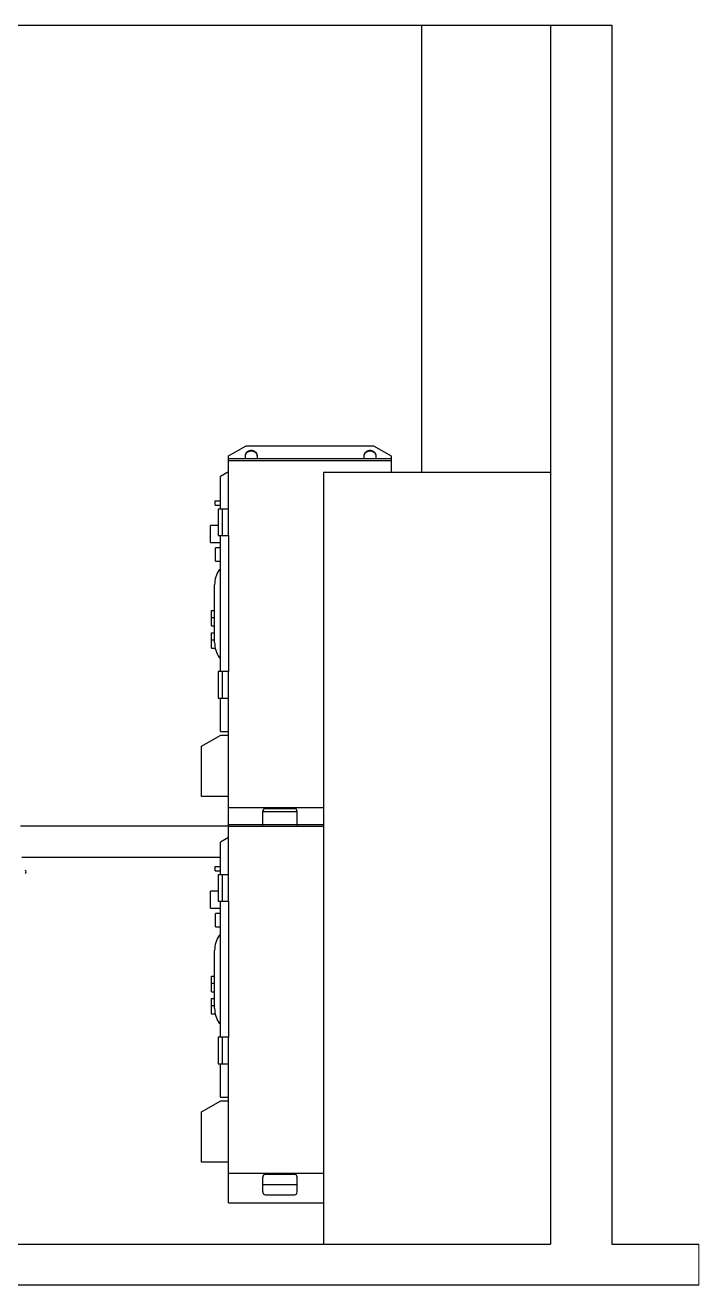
# Model space of a CAD drawing. Header units: millimetres. Extents: x -356 to 237, y 0 to 365.
# Drawn here: x 172.1 to 237.3, y 0 to 122 of the extents above; entities that cross this region are included whole.
import ezdxf

# ---------------------------------------------------------------- set-up
doc = ezdxf.new("R2010")
doc.units = ezdxf.units.MM

msp = doc.modelspace()

# ---------------------------------------------------------------- linework, layer by layer
at = {"color": 7, "linetype": 'Continuous', "lineweight": 25}
for p, q in [((18.48, 122.05), (210.48, 122.05)), ((210.48, 122.05), (210.48, 78.74)), ((210.48, 122.05), (222.98, 122.05)), ((222.98, 122.05), (222.98, 3.94)), ((222.98, 122.05), (228.89, 122.05)), ((228.89, 122.05), (228.89, 3.94)), ((191.79, 80.31), (193.52, 81.28)), ((193.52, 81.28), (205.82, 81.28)), ((205.82, 81.28), (207.54, 80.31)), ((191.79, 80.05), (191.79, 80.31)), ((191.79, 80.05), (193.41, 80.05)), ((191.79, 79.87), (191.79, 80.05)), ((191.79, 75.16), (191.79, 79.87)), ((191.79, 79.87), (207.54, 79.87)), ((193.41, 80.33), (193.41, 80.05)), ((193.41, 80.05), (194.59, 80.05)), ((194.59, 80.05), (194.59, 80.33)), ((194.59, 80.05), (204.91, 80.05)), ((204.91, 80.33), (204.91, 80.05)), ((204.91, 80.05), (206.09, 80.05)), ((206.09, 80.05), (206.09, 80.33)), ((206.09, 80.05), (207.54, 80.05)), ((207.54, 80.31), (207.54, 80.05)), ((207.54, 80.05), (207.54, 79.87)), ((207.54, 79.87), (207.54, 78.74)), ((191.79, 78.76), (191.01, 78.31)), ((191.01, 75.16), (191.01, 78.31)), ((200.98, 78.74), (200.98, 3.94)), ((200.98, 78.74), (222.98, 78.74)), ((191, 77.64), (191.01, 77.64)), ((191, 77.64), (191, 77.44)), ((191, 77.44), (191.01, 77.44)), ((191, 77.44), (191, 77.26)), ((191, 77.26), (191.01, 77.26)), ((191, 77.26), (191, 77.2)), ((191, 77.2), (191.01, 77.2)), ((191, 77.18), (191, 77)), ((191, 77.18), (191.01, 77.18)), ((191, 77), (191.01, 77)), ((191, 77), (191, 76.73)), ((190.5, 75.96), (191.01, 75.96)), ((190.5, 75.55), (190.5, 75.96)), ((191, 76.73), (191.01, 76.73)), ((190.5, 75.55), (191.01, 75.55)), ((190.79, 75.16), (190.79, 72.6)), ((191.22, 75.16), (190.79, 75.16)), ((191.22, 72.6), (191.22, 75.16)), ((191.79, 75.16), (191.22, 75.16)), ((191.79, 72.6), (191.79, 75.16)), ((190.79, 73.56), (190.06, 73.56)), ((190.06, 72.74), (190.06, 73.56)), ((190.06, 71.91), (190.06, 72.74)), ((190.79, 72.6), (191.22, 72.6)), ((191.01, 59.41), (191.01, 72.6)), ((191.22, 72.6), (191.79, 72.6)), ((191.79, 72.6), (191.79, 59.41)), ((190.06, 71.91), (191.01, 71.91)), ((191.01, 71.42), (190.55, 71.42)), ((190.55, 70.77), (190.55, 71.42)), ((190.55, 70.12), (190.55, 70.77)), ((190.55, 70.12), (191.01, 70.12)), ((191.01, 69.28), (190.9, 69.28)), ((190.45, 62.24), (190.45, 67.83)), ((190.14, 64.66), (190.14, 65.35)), ((190.14, 65.35), (190.45, 65.35)), ((190.14, 63.84), (190.14, 64.66)), ((190.14, 64.66), (190.45, 64.66)), ((190.14, 63.84), (190.45, 63.84)), ((190.14, 62.49), (190.14, 63.18)), ((190.14, 63.18), (190.45, 63.18)), ((190.14, 61.67), (190.14, 62.49)), ((190.14, 62.49), (190.45, 62.49)), ((190.14, 61.67), (190.51, 61.67)), ((190.9, 60.79), (191.01, 60.79)), ((190.79, 59.41), (190.79, 56.85)), ((191.22, 59.41), (190.79, 59.41)), ((191.22, 56.85), (191.22, 59.41)), ((191.79, 59.41), (191.22, 59.41)), ((191.79, 56.85), (191.79, 59.41)), ((190.79, 56.85), (191.22, 56.85)), ((191.01, 53.61), (191.01, 56.85)), ((191.22, 56.85), (191.79, 56.85)), ((191.79, 46.24), (191.79, 56.85)), ((189.18, 52.19), (191.05, 53.27)), ((191.01, 53.61), (191.79, 53.61)), ((191.05, 53.27), (191.79, 53.27)), ((189.18, 47.31), (189.18, 52.19)), ((191.79, 47.31), (189.18, 47.31)), ((191.79, 46.24), (200.98, 46.24)), ((191.79, 44.43), (191.79, 46.24)), ((195.1, 45.85), (195.1, 44.43)), ((195.1, 45.85), (198.45, 45.85)), ((198.17, 46.13), (195.38, 46.13)), ((198.45, 44.43), (198.45, 45.85)), ((191.79, 44.44), (171.65, 44.44)), ((191.79, 44.43), (191.79, 44.61)), ((191.79, 44.61), (193.41, 44.61)), ((191.79, 44.43), (200.98, 44.43)), ((191.79, 39.73), (191.79, 44.43)), ((193.41, 44.61), (194.59, 44.61)), ((194.59, 44.61), (200.98, 44.61)), ((191.79, 43.33), (191.01, 42.88)), ((191.01, 39.73), (191.01, 42.88)), ((191, 42.21), (191, 42)), ((191, 42.21), (191.01, 42.21)), ((191, 42), (191.01, 42)), ((191, 42), (191, 41.83)), ((191, 41.83), (191.01, 41.83)), ((191, 41.83), (191, 41.77)), ((191, 41.77), (191.01, 41.77)), ((191, 41.74), (191.01, 41.74)), ((191, 41.74), (191, 41.57)), ((191, 41.57), (191.01, 41.57)), ((191, 41.57), (191, 41.3)), ((171.79, 41.44), (191, 41.44)), ((190.5, 40.11), (190.5, 40.53)), ((190.5, 40.53), (191.01, 40.53)), ((191, 41.3), (191.01, 41.3)), ((190.5, 40.11), (191.01, 40.11)), ((190.79, 39.73), (190.79, 37.17)), ((191.22, 39.73), (190.79, 39.73)), ((191.22, 37.17), (191.22, 39.73)), ((191.79, 39.73), (191.22, 39.73)), ((191.79, 37.17), (191.79, 39.73)), ((190.79, 38.13), (190.06, 38.13)), ((190.06, 37.3), (190.06, 38.13)), ((190.06, 36.48), (190.06, 37.3)), ((190.79, 37.17), (191.22, 37.17)), ((191.01, 23.98), (191.01, 37.17)), ((191.22, 37.17), (191.79, 37.17)), ((191.79, 37.17), (191.79, 23.98)), ((190.06, 36.48), (191.01, 36.48)), ((191.01, 35.98), (190.55, 35.98)), ((190.55, 35.33), (190.55, 35.98)), ((190.55, 34.69), (190.55, 35.33)), ((190.55, 34.69), (191.01, 34.69)), ((191.01, 33.84), (190.9, 33.84)), ((190.45, 26.8), (190.45, 32.4)), ((190.14, 29.23), (190.14, 29.91)), ((190.14, 29.91), (190.45, 29.91)), ((190.14, 29.23), (190.45, 29.23)), ((190.14, 28.4), (190.14, 29.23)), ((190.14, 28.4), (190.45, 28.4)), ((190.14, 27.06), (190.14, 27.75)), ((190.14, 27.75), (190.45, 27.75)), ((190.14, 26.24), (190.14, 27.06)), ((190.14, 27.06), (190.45, 27.06)), ((190.14, 26.24), (190.51, 26.24)), ((190.9, 25.36), (191.01, 25.36)), ((190.79, 23.98), (190.79, 21.42)), ((191.22, 23.98), (190.79, 23.98)), ((191.22, 21.42), (191.22, 23.98)), ((191.79, 23.98), (191.22, 23.98)), ((191.79, 21.42), (191.79, 23.98)), ((190.79, 21.42), (191.22, 21.42)), ((191.01, 18.17), (191.01, 21.42)), ((191.22, 21.42), (191.79, 21.42)), ((191.79, 10.81), (191.79, 21.42)), ((189.18, 16.76), (191.05, 17.84)), ((191.01, 18.17), (191.79, 18.17)), ((191.05, 17.84), (191.79, 17.84)), ((189.18, 11.87), (189.18, 16.76)), ((191.79, 11.87), (189.18, 11.87)), ((191.79, 10.81), (200.98, 10.81)), ((191.79, 7.94), (191.79, 10.81)), ((195.1, 10.42), (195.1, 9)), ((198.17, 10.69), (195.38, 10.69)), ((198.45, 9), (198.45, 10.42)), ((195.1, 9.71), (198.45, 9.71)), ((195.38, 8.72), (198.17, 8.72)), ((191.79, 7.94), (200.98, 7.94)), ((0, 3.94), (222.98, 3.94)), ((228.89, 3.94), (237.32, 3.94)), ((0, 0), (237.32, 0))]:
    msp.add_line(p, q, dxfattribs=at)
at = {"color": 7, "linetype": 'Continuous', "lineweight": 18}
msp.add_line((237.32, 0), (237.32, 3.94), dxfattribs=at)
at = {"color": 7, "linetype": 'Continuous', "lineweight": 25, "flags": 128}
for points in [[(194.59, 80.33), (194.58, 80.41), (194.56, 80.48), (194.53, 80.56), (194.48, 80.63), (194.42, 80.69), (194.35, 80.74), (194.27, 80.78), (194.18, 80.81), (194.09, 80.83), (194, 80.84), (193.91, 80.83), (193.82, 80.81), (193.73, 80.78), (193.65, 80.74), (193.58, 80.69), (193.52, 80.63), (193.47, 80.56), (193.44, 80.48), (193.42, 80.41), (193.41, 80.33)], [(194.59, 80.27), (194.58, 80.35), (194.56, 80.42), (194.53, 80.5), (194.48, 80.57), (194.42, 80.63), (194.35, 80.68), (194.27, 80.72), (194.18, 80.75), (194.09, 80.77), (194, 80.78), (193.91, 80.77), (193.82, 80.75), (193.73, 80.72), (193.65, 80.68), (193.58, 80.63), (193.52, 80.57), (193.47, 80.5), (193.44, 80.42), (193.42, 80.35), (193.41, 80.27)], [(206.09, 80.33), (206.08, 80.41), (206.06, 80.48), (206.02, 80.56), (205.97, 80.63), (205.91, 80.69), (205.84, 80.74), (205.76, 80.78), (205.68, 80.81), (205.59, 80.83), (205.5, 80.84), (205.4, 80.83), (205.31, 80.81), (205.23, 80.78), (205.15, 80.74), (205.08, 80.69), (205.02, 80.63), (204.97, 80.56), (204.93, 80.48), (204.91, 80.41), (204.91, 80.33)], [(206.09, 80.27), (206.08, 80.35), (206.06, 80.42), (206.02, 80.5), (205.97, 80.57), (205.91, 80.63), (205.84, 80.68), (205.76, 80.72), (205.68, 80.75), (205.59, 80.77), (205.5, 80.78), (205.4, 80.77), (205.31, 80.75), (205.23, 80.72), (205.15, 80.68), (205.08, 80.63), (205.02, 80.57), (204.97, 80.5), (204.93, 80.42), (204.91, 80.35), (204.91, 80.27)]]:
    msp.add_lwpolyline(points, dxfattribs=at)
at = {"color": 7, "linetype": 'Continuous', "lineweight": 25}
for centre, radius, start, end in [((193.01, 67.83), 2.56, 145.6267, 180.0003), ((193.01, 62.24), 2.56, 179.9997, 214.3733), ((195.38, 45.85), 0.276, 89.999, 180.0013), ((198.17, 45.85), 0.276, 0.002, 89.9977), ((172.05, 40), 0.17, 291.9592, 68.0408), ((193.01, 32.4), 2.56, 145.6267, 180.0003), ((193.01, 26.8), 2.56, 179.9997, 214.3733), ((195.38, 10.42), 0.276, 89.9994, 180.0016), ((198.17, 10.42), 0.276, 0.0017, 89.9973), ((195.38, 9), 0.276, 179.9994, 270.0006), ((198.17, 9), 0.276, 270.0027, 359.9973)]:
    msp.add_arc(centre, radius, start, end, dxfattribs=at)

doc.saveas('drawing.dxf')
